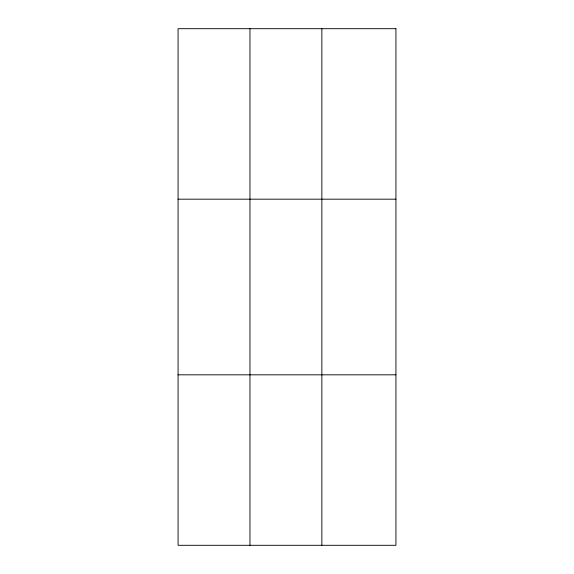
<?xml version="1.0" encoding="UTF-8"?>
<svg xmlns="http://www.w3.org/2000/svg" width="574" height="574" viewBox="0 0 574 574"><rect width="100%" height="100%" fill="white"/><g stroke="black" fill="none" stroke-linecap="round" stroke-linejoin="round"><path stroke-width="0.86" d="M249.963 28.7L249.963 545.3M321.856 28.7L321.856 545.3M178.069 199.178L395.931 199.178M178.069 374.822L395.931 374.822M395.931 28.7L395.931 545.3L178.069 545.3L178.069 28.7L395.931 28.7"/></g></svg>
